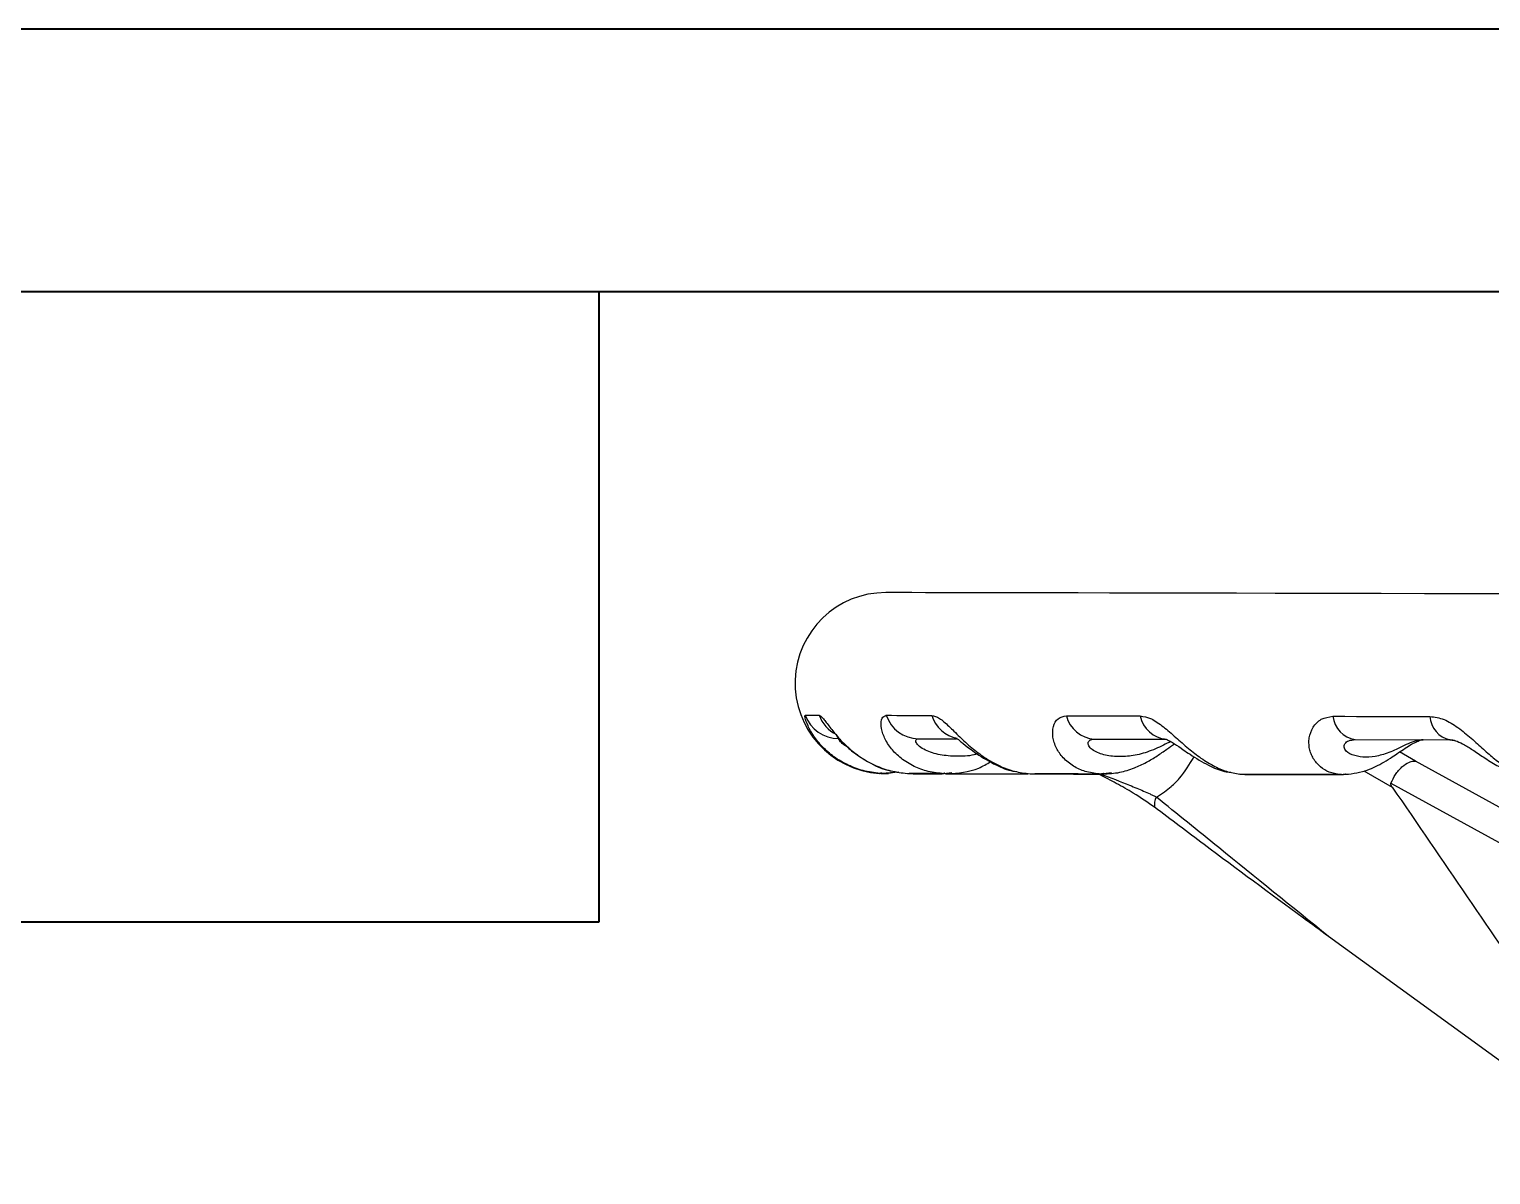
# Model space of a CAD drawing. Header units: millimetres. Extents: x 2003 to 4439, y 563 to 2285.
# Drawn here: x 2432.9 to 2594.4, y 2158.9 to 2285.5 of the extents above; entities that cross this region are included whole.
import ezdxf

# ---------------------------------------------------------------- set-up
doc = ezdxf.new("R2010")
doc.units = ezdxf.units.MM
doc.layers.add('AM_BOR', color=7, linetype='Continuous', lineweight=50)
doc.layers.add('粗实线', color=7, linetype='Continuous', lineweight=40)

# ---------------------------------------------------------------- blocks, each defined once
blk = doc.blocks.new('rA3')
at = {"layer": '粗实线'}
for p, q in [((753.384, 421.26), (333.384, 421.26)), ((748.384, 416.26), (358.384, 416.26)), ((418.384, 404.26), (418.384, 416.26)), ((358.384, 404.26), (418.384, 404.26))]:
    blk.add_line(p, q, dxfattribs=at)

msp = doc.modelspace()

# ---------------------------------------------------------------- linework, layer by layer
at = {"color": 7, "linetype": 'Continuous', "lineweight": 25}
for p, q in [((2531.107, 2207.101), (2535.353, 2207.092)), ((2550.567, 2207.059), (2558.534, 2207.042)), ((2558.455, 2207.042), (2558.514, 2207.042)), ((2579.381, 2206.998), (2589.863, 2206.975)), ((2589.863, 2206.975), (2590.343, 2206.905)), ((2586.059, 2204.633), (2584.308, 2205.64)), ((2526.822, 2203.271), (2526.868, 2203.27)), ((2526.868, 2203.27), (2526.969, 2203.33)), ((2526.995, 2203.272), (2526.955, 2203.272)), ((2527.071, 2203.258), (2526.969, 2203.33)), ((2527.071, 2203.258), (2527.022, 2203.258)), ((2528.958, 2203.415), (2527.071, 2203.258)), ((2527.302, 2203.259), (2527.599, 2203.283)), ((2527.555, 2203.245), (2528.751, 2203.449)), ((2533.746, 2203.249), (2534.044, 2203.315)), ((2534.827, 2203.323), (2533.953, 2203.238)), ((2533.953, 2203.238), (2534.044, 2203.315)), ((2534.124, 2203.23), (2534.328, 2203.23)), ((2543.966, 2203.209), (2544.287, 2203.208)), ((2551.101, 2203.208), (2551.584, 2203.277)), ((2552.454, 2203.335), (2551.293, 2203.198)), ((2551.293, 2203.198), (2551.584, 2203.277)), ((2566.605, 2203.21), (2566.836, 2203.172)), ((2577.741, 2203.147), (2578.377, 2203.22)), ((2580.369, 2203.536), (2583.501, 2201.735)), ((2606.584, 2193.336), (2586.059, 2204.633)), ((2583.353, 2202.205), (2603.922, 2190.875)), ((2612.733, 2158.928), (2576.444, 2185.26))]:
    msp.add_line(p, q, dxfattribs=at)
at = {"color": 7, "linetype": 'Continuous', "lineweight": 25, "flags": 128}
for points in [[(2600.417, 2223.09), (2594.157, 2223.103), (2588.106, 2223.116), (2582.279, 2223.128), (2576.688, 2223.14), (2571.346, 2223.152), (2566.265, 2223.162), (2561.457, 2223.173), (2556.931, 2223.182), (2552.699, 2223.191), (2548.77, 2223.2), (2545.152, 2223.207), (2541.854, 2223.214), (2538.883, 2223.221), (2536.245, 2223.226), (2533.947, 2223.231), (2531.994, 2223.235), (2530.39, 2223.239), (2529.139, 2223.241), (2528.243, 2223.243), (2527.705, 2223.244), (2527.525, 2223.245)], [(2599.178, 2223.091), (2593.015, 2223.104), (2587.059, 2223.117), (2581.326, 2223.129), (2575.826, 2223.141), (2570.573, 2223.152), (2565.577, 2223.163), (2560.851, 2223.173), (2556.404, 2223.182), (2552.245, 2223.191), (2548.385, 2223.2), (2544.832, 2223.207), (2541.592, 2223.214), (2538.675, 2223.221), (2536.085, 2223.226), (2533.829, 2223.231), (2531.912, 2223.235), (2530.337, 2223.238), (2529.109, 2223.241), (2528.23, 2223.243), (2527.701, 2223.244), (2527.525, 2223.245)], [(2518.605, 2209.704), (2518.739, 2209.704), (2518.89, 2209.704), (2519.058, 2209.703), (2519.244, 2209.703), (2519.446, 2209.703), (2519.666, 2209.702), (2519.903, 2209.702), (2520.157, 2209.701)], [(2527.582, 2209.685), (2528.153, 2209.684), (2528.741, 2209.682), (2529.344, 2209.681), (2529.964, 2209.68), (2530.599, 2209.678), (2531.251, 2209.677), (2531.919, 2209.676), (2532.602, 2209.674)], [(2547.48, 2209.642), (2548.45, 2209.64), (2549.433, 2209.638), (2550.431, 2209.636), (2551.443, 2209.634), (2552.468, 2209.632), (2553.507, 2209.629), (2554.56, 2209.627), (2555.627, 2209.625)], [(2576.944, 2209.579), (2578.245, 2209.576), (2579.558, 2209.573), (2580.882, 2209.571), (2582.217, 2209.568), (2583.562, 2209.565), (2584.918, 2209.562), (2586.285, 2209.559), (2587.662, 2209.556)], [(2527.49, 2203.245), (2527.504, 2203.245), (2527.532, 2203.245), (2527.57, 2203.245), (2527.62, 2203.244), (2527.68, 2203.244), (2527.751, 2203.244), (2527.834, 2203.244)], [(2530.541, 2203.238), (2530.933, 2203.237), (2531.348, 2203.236), (2531.787, 2203.235), (2532.249, 2203.234), (2532.734, 2203.233), (2533.242, 2203.232), (2533.742, 2203.231)], [(2534.245, 2203.23), (2535.203, 2203.228), (2537.326, 2203.224), (2539.697, 2203.219), (2542.313, 2203.213), (2543.227, 2203.211)], [(2543.825, 2203.21), (2545.17, 2203.207), (2548.261, 2203.201), (2551.295, 2203.194)], [(2567.196, 2203.159), (2567.558, 2203.158), (2567.921, 2203.158), (2568.286, 2203.157), (2568.652, 2203.156), (2569.02, 2203.155), (2569.389, 2203.155), (2569.759, 2203.154), (2570.131, 2203.153)], [(2570.131, 2203.153), (2571.092, 2203.151), (2572.061, 2203.149), (2573.039, 2203.147), (2574.026, 2203.145), (2575.022, 2203.142), (2576.027, 2203.14), (2577.04, 2203.138), (2578.062, 2203.136)]]:
    msp.add_lwpolyline(points, dxfattribs=at)
at = {"color": 7, "linetype": 'Continuous', "lineweight": 25}
for centre, radius, start, end in [((2527.504, 2213.245), 10, 89.87751, 266.08698), ((2522.339, 2211.11), 3.99, 200.62584, 269.83577), ((2523.889, 2211.09), 3.982, 200.40752, 242.70913), ((2531.177, 2210.893), 3.793, 198.57422, 268.9394), ((2536.158, 2210.803), 3.731, 197.60616, 258.75408), ((2550.781, 2210.451), 3.399, 193.76926, 266.38233), ((2558.815, 2210.285), 3.255, 191.71062, 265.05504), ((2579.863, 2209.894), 2.936, 186.15778, 260.55338), ((2590.468, 2209.72), 2.811, 183.34508, 257.57607), ((2527.504, 2213.245), 10, 267.23859, 269.87751), ((2527.748, 2294.268), 91.024, 269.83269, 269.88273), ((2559.118, 2199.768), 1.913, 152.36136, 187.28594)]:
    msp.add_arc(centre, radius, start, end, dxfattribs=at)
for points, knots in [([(2526.868, 2203.27), (2526.247, 2203.349), (2525.036, 2203.503), (2523.309, 2204.154), (2522.029, 2204.909), (2521.135, 2205.623), (2520.542, 2206.185), (2520.022, 2206.772), (2519.419, 2207.583), (2518.878, 2208.554), (2518.549, 2209.501), (2518.587, 2209.637), (2518.605, 2209.704)], [0, 0, 0, 0, 0.12815128, 0.24968425, 0.38014414, 0.44118834, 0.49971966, 0.56356941, 0.62458975, 0.74964254, 0.87500653, 1, 1, 1, 1]), ([(2520.157, 2209.701), (2520.276, 2209.636), (2520.454, 2209.538), (2520.862, 2209.011), (2521.224, 2208.529), (2521.659, 2207.966), (2522.152, 2207.371), (2522.717, 2206.755), (2523.529, 2205.97), (2524.467, 2205.227), (2525.506, 2204.583), (2526.612, 2204.024), (2528.086, 2203.483), (2529.295, 2203.335), (2529.916, 2203.26)], [0, 0, 0, 0, 0.1244726, 0.1859089, 0.2498878, 0.3111053, 0.3751889, 0.4362181, 0.5000981, 0.6195311, 0.6833816, 0.7502528, 0.8718565, 1, 1, 1, 1]), ([(2533.746, 2203.249), (2533.155, 2203.323), (2532.003, 2203.467), (2530.405, 2204.11), (2529.26, 2204.862), (2528.498, 2205.577), (2528.016, 2206.14), (2527.62, 2206.73), (2527.209, 2207.545), (2526.953, 2208.524), (2527.048, 2209.48), (2527.404, 2209.617), (2527.582, 2209.685)], [0, 0, 0, 0, 0.1280635, 0.2496605, 0.3801541, 0.4411983, 0.4997165, 0.5635714, 0.6245804, 0.7496419, 0.8750131, 1, 1, 1, 1]), ([(2532.602, 2209.674), (2532.876, 2209.608), (2533.284, 2209.509), (2533.953, 2208.975), (2534.486, 2208.489), (2535.066, 2207.92), (2535.675, 2207.322), (2536.331, 2206.702), (2537.229, 2205.913), (2538.209, 2205.169), (2539.256, 2204.525), (2540.345, 2203.969), (2541.764, 2203.435), (2542.892, 2203.297), (2543.471, 2203.226)], [0, 0, 0, 0, 0.1244778, 0.1858957, 0.249876, 0.3110978, 0.3752041, 0.4362225, 0.5001072, 0.6195243, 0.6833849, 0.7502763, 0.8719414, 1, 1, 1, 1]), ([(2551.101, 2203.208), (2550.582, 2203.277), (2549.568, 2203.412), (2548.209, 2204.046), (2547.278, 2204.797), (2546.703, 2205.512), (2546.365, 2206.075), (2546.122, 2206.667), (2545.933, 2207.487), (2545.983, 2208.472), (2546.499, 2209.436), (2547.154, 2209.573), (2547.48, 2209.642)], [0, 0, 0, 0, 0.12798414, 0.24964221, 0.38016298, 0.44120626, 0.49971221, 0.56357312, 0.62457328, 0.74964181, 0.87501882, 1, 1, 1, 1]), ([(2555.627, 2209.625), (2556.037, 2209.557), (2556.649, 2209.457), (2557.534, 2208.919), (2558.201, 2208.428), (2558.886, 2207.855), (2559.569, 2207.253), (2560.27, 2206.63), (2561.189, 2205.839), (2562.141, 2205.094), (2563.118, 2204.451), (2564.113, 2203.897), (2565.373, 2203.369), (2566.34, 2203.239), (2566.836, 2203.172)], [0, 0, 0, 0, 0.124482, 0.1858845, 0.2498661, 0.3110911, 0.3752157, 0.4362261, 0.5001158, 0.6195186, 0.6833865, 0.7502937, 0.8720137, 1, 1, 1, 1]), ([(2577.742, 2203.147), (2577.329, 2203.213), (2576.525, 2203.341), (2575.503, 2203.968), (2574.855, 2204.716), (2574.508, 2205.431), (2574.34, 2205.995), (2574.269, 2206.588), (2574.318, 2207.411), (2574.673, 2208.401), (2575.579, 2209.371), (2576.489, 2209.51), (2576.944, 2209.579)], [0, 0, 0, 0, 0.1279194, 0.2496295, 0.3801702, 0.4412122, 0.4997079, 0.5635745, 0.6245684, 0.7496421, 0.8750234, 1, 1, 1, 1]), ([(2587.662, 2209.556), (2588.181, 2209.485), (2589.22, 2209.343), (2590.777, 2208.368), (2592.221, 2207.169), (2593.56, 2205.934), (2594.855, 2204.804), (2596.086, 2203.916), (2597.3, 2203.29), (2598.036, 2203.166), (2598.413, 2203.102)], [0, 0, 0, 0, 0.1246272, 0.2497104, 0.374925, 0.4997457, 0.6192737, 0.7500197, 0.8719212, 1, 1, 1, 1]), ([(2522.072, 2207.481), (2522.068, 2207.482), (2522.034, 2207.483), (2522.105, 2207.383), (2522.286, 2207.161), (2522.61, 2206.817), (2523.221, 2206.218), (2524.254, 2205.327), (2525.93, 2204.322), (2527.272, 2203.664), (2528.048, 2203.564), (2528.06, 2203.563)], [0, 0, 0, 0, 0.0081114, 0.0768965, 0.1482933, 0.2252732, 0.308902, 0.5022082, 0.7321601, 0.9958891, 1, 1, 1, 1]), ([(2523.332, 2206.176), (2523.27, 2206.206), (2522.958, 2206.359), (2522.57, 2206.694), (2522.285, 2207.048), (2522.314, 2207.096), (2522.328, 2207.12)], [0, 0, 0, 0, 0.0737246, 0.3731715, 0.686422, 1, 1, 1, 1]), ([(2537.632, 2205.421), (2537.507, 2205.385), (2536.753, 2205.169), (2535.351, 2205.128), (2533.515, 2205.264), (2532.085, 2205.698), (2531.222, 2206.23), (2530.846, 2206.673), (2530.813, 2207.031), (2531.009, 2207.078), (2531.107, 2207.101)], [0, 0, 0, 0, 0.0384572, 0.2309424, 0.4234302, 0.6153121, 0.715823, 0.807692, 0.9037958, 1, 1, 1, 1]), ([(2535.329, 2207.177), (2535.325, 2207.175), (2535.317, 2207.168), (2535.519, 2207.018), (2535.965, 2206.665), (2536.662, 2206.112), (2537.933, 2205.171), (2539.541, 2204.249), (2541.048, 2203.587), (2541.792, 2203.499), (2541.898, 2203.486)], [0, 0, 0, 0, 0.0566036, 0.1417938, 0.2232337, 0.3716522, 0.4790812, 0.7518494, 0.9644763, 1, 1, 1, 1]), ([(2559.027, 2206.778), (2558.893, 2206.724), (2558.515, 2206.569), (2557.765, 2206.171), (2556.568, 2205.647), (2555.077, 2205.219), (2553.378, 2205.069), (2551.778, 2205.23), (2550.596, 2205.658), (2549.983, 2206.19), (2549.829, 2206.632), (2550.039, 2206.989), (2550.391, 2207.036), (2550.567, 2207.059)], [0, 0, 0, 0, 0.03766201, 0.10619711, 0.17487785, 0.31226406, 0.44993761, 0.58761295, 0.72485502, 0.79674458, 0.86245319, 0.93119068, 1, 1, 1, 1]), ([(2551.529, 2203.193), (2552.151, 2203.231), (2553.323, 2203.302), (2554.936, 2203.818), (2556.302, 2204.46), (2557.493, 2205.179), (2558.553, 2205.926), (2559.141, 2206.346), (2559.418, 2206.544)], [0, 0, 0, 0, 0.2160598, 0.4068002, 0.5722695, 0.7235056, 0.870023, 1, 1, 1, 1]), ([(2558.101, 2207.082), (2558.148, 2207.095), (2558.241, 2207.119), (2558.548, 2207.028), (2558.952, 2206.831), (2559.556, 2206.466), (2560.305, 2205.952), (2561.548, 2205.093), (2563.059, 2204.202), (2564.598, 2203.512), (2565.422, 2203.416), (2565.658, 2203.389)], [0, 0, 0, 0, 0.0795455, 0.1530718, 0.2224941, 0.2889953, 0.4105927, 0.4994512, 0.7335913, 0.9237047, 1, 1, 1, 1]), ([(2578.034, 2203.136), (2578.862, 2203.219), (2580.32, 2203.365), (2582.071, 2204.212), (2583.453, 2205.049), (2584.516, 2205.785), (2585.466, 2206.404), (2586.121, 2206.763), (2586.614, 2206.954), (2586.806, 2206.972), (2586.906, 2206.982)], [0, 0, 0, 0, 0.2415564, 0.4249346, 0.5252436, 0.6744027, 0.7537852, 0.8323048, 0.9129608, 1, 1, 1, 1]), ([(2586.923, 2206.981), (2586.659, 2206.959), (2586.133, 2206.913), (2585.257, 2206.56), (2584.363, 2206.12), (2583.231, 2205.586), (2581.951, 2205.163), (2580.564, 2205.011), (2579.314, 2205.171), (2578.459, 2205.598), (2578.137, 2206.13), (2578.217, 2206.571), (2578.655, 2206.928), (2579.139, 2206.974), (2579.381, 2206.998)], [0, 0, 0, 0, 0.0625989, 0.1249044, 0.1872263, 0.2496806, 0.3746119, 0.4998044, 0.6249986, 0.7497987, 0.815171, 0.8749227, 0.9374287, 1, 1, 1, 1]), ([(2589.535, 2207.015), (2589.695, 2207.017), (2590.025, 2207.022), (2590.678, 2206.832), (2591.523, 2206.422), (2592.589, 2205.743), (2593.853, 2204.87), (2595.315, 2203.981), (2596.851, 2203.291), (2597.862, 2203.192), (2598.331, 2203.145)], [0, 0, 0, 0, 0.0763522, 0.1570102, 0.2470379, 0.356597, 0.4925526, 0.6555134, 0.8402738, 1, 1, 1, 1]), ([(2557.424, 2200.656), (2557.727, 2200.841), (2558.295, 2201.19), (2559.146, 2201.887), (2560.35, 2203.035), (2561.091, 2204.271), (2561.596, 2205.114)], [0, 0, 0, 0, 0.18369133, 0.34422859, 0.55221589, 1, 1, 1, 1]), ([(2529.916, 2203.26), (2530.46, 2203.258), (2531.552, 2203.255), (2533.014, 2203.251), (2533.746, 2203.249)], [0, 0, 0, 0, 0.4994057, 1, 1, 1, 1]), ([(2533.953, 2203.238), (2533.223, 2203.24), (2531.763, 2203.244), (2530.672, 2203.246), (2530.126, 2203.248)], [0, 0, 0, 0, 0.4994071, 1, 1, 1, 1]), ([(2534.312, 2203.23), (2535.515, 2203.319), (2537.225, 2203.446), (2538.682, 2204.304), (2539.114, 2204.558)], [0, 0, 0, 0, 0.7035476, 1, 1, 1, 1]), ([(2543.471, 2203.226), (2544.658, 2203.223), (2547.034, 2203.217), (2549.744, 2203.211), (2551.101, 2203.208)], [0, 0, 0, 0, 0.4994067, 1, 1, 1, 1]), ([(2551.293, 2203.198), (2549.94, 2203.201), (2547.357, 2203.207), (2545.091, 2203.212), (2544.012, 2203.214)], [0, 0, 0, 0, 0.523527, 1, 1, 1, 1]), ([(2557.221, 2199.526), (2556.47, 2200.05), (2555.185, 2200.946), (2553.049, 2202.155), (2551.769, 2202.813), (2551.151, 2203.13)], [0, 0, 0, 0, 0.4211571, 0.7205143, 1, 1, 1, 1]), ([(2551.304, 2203.197), (2552.374, 2202.784), (2553.994, 2202.158), (2555.776, 2201.432), (2556.624, 2201.05), (2557.03, 2200.855), (2557.242, 2200.749), (2557.35, 2200.695), (2557.405, 2200.667), (2557.419, 2200.659), (2557.422, 2200.657), (2557.423, 2200.656), (2557.424, 2200.656), (2557.424, 2200.656)], [0, 0, 0, 0, 0.49197562, 0.74489765, 0.87175356, 0.93563258, 0.96773802, 0.99159295, 0.99772437, 0.99934206, 0.99978984, 0.99992413, 1, 1, 1, 1]), ([(2566.836, 2203.172), (2568.583, 2203.168), (2572.081, 2203.16), (2575.853, 2203.152), (2577.742, 2203.147)], [0, 0, 0, 0, 0.4994076, 1, 1, 1, 1]), ([(2577.899, 2203.139), (2576.019, 2203.143), (2572.255, 2203.151), (2568.763, 2203.159), (2567.016, 2203.163)], [0, 0, 0, 0, 0.4994087, 1, 1, 1, 1]), ([(2577.899, 2203.139), (2578.053, 2203.149), (2578.236, 2203.161), (2578.358, 2203.212), (2578.377, 2203.22)], [0, 0, 0, 0, 0.8392278, 1, 1, 1, 1]), ([(2583.353, 2202.205), (2583.505, 2202.526), (2583.74, 2203.021), (2584.187, 2203.599), (2584.68, 2204.108), (2585.266, 2204.499), (2585.738, 2204.627), (2585.969, 2204.638), (2586.036, 2204.634), (2586.059, 2204.633)], [0, 0, 0, 0, 0.2389954, 0.3678324, 0.4996781, 0.7489725, 0.9246806, 0.9739408, 1, 1, 1, 1]), ([(2583.501, 2201.735), (2583.472, 2201.78), (2583.411, 2201.874), (2583.352, 2202.004), (2583.335, 2202.112), (2583.34, 2202.168), (2583.35, 2202.196), (2583.353, 2202.205)], [0, 0, 0, 0, 0.3325712, 0.6879646, 0.8313814, 0.949784, 1, 1, 1, 1]), ([(2583.501, 2201.735), (2589.016, 2193.672), (2598.732, 2179.467), (2608.507, 2165.328), (2612.734, 2159.215)], [0, 0, 0, 0, 0.5675786, 1, 1, 1, 1]), ([(2576.444, 2185.26), (2572.402, 2188.53), (2566.06, 2193.659), (2559.722, 2198.794), (2557.424, 2200.656)], [0, 0, 0, 0, 0.6374709, 1, 1, 1, 1]), ([(2576.444, 2185.26), (2575.519, 2185.936), (2570.897, 2189.318), (2564.446, 2194.077), (2559.043, 2198.152), (2557.221, 2199.526)], [0, 0, 0, 0, 0.14213623, 0.71070448, 1, 1, 1, 1])]:
    msp.add_open_spline(points, degree=3, knots=knots, dxfattribs=at)

# ---------------------------------------------------------------- block references
at = {"layer": 'AM_BOR', "xscale": 5.80078125, "yscale": 5.80078125, "zscale": 5.80078125}
msp.add_blockref('rA3', (68.899, -158.156), dxfattribs=at)

doc.saveas('drawing.dxf')
